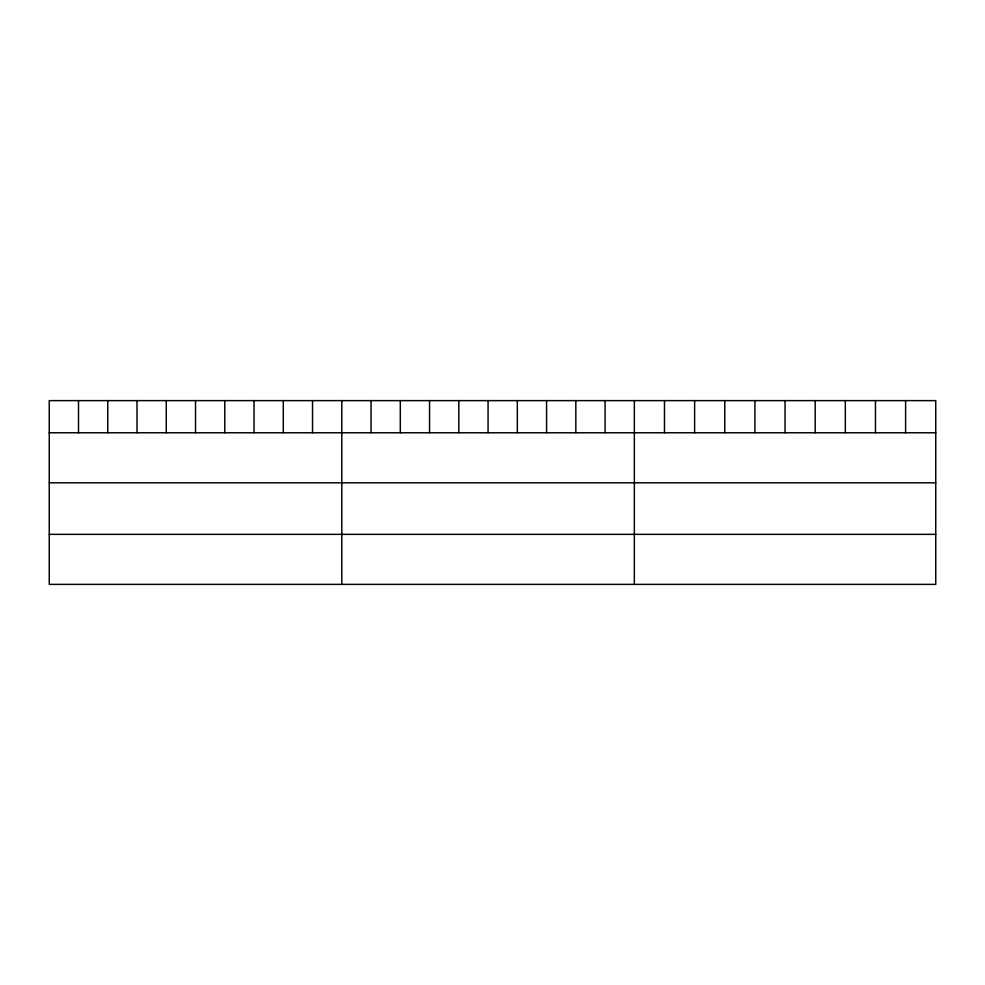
<?xml version="1.0" encoding="UTF-8"?>
<svg xmlns="http://www.w3.org/2000/svg" width="985" height="985" viewBox="0 0 985 985"><rect width="100%" height="100%" fill="white"/><g stroke="black" fill="none" stroke-linecap="round" stroke-linejoin="round"><path stroke-width="1.48" d="M935.75 432.772L935.75 584.376L49.25 584.376L49.25 400.624L935.75 400.624L935.75 432.772L49.25 432.772M49.25 482.81L935.75 482.81M49.25 534.35L935.75 534.35M905.609 400.624L905.609 432.772M875.468 400.624L875.468 432.772M845.327 400.624L845.327 432.772M815.186 400.624L815.186 432.772M785.045 400.624L785.045 432.772M754.904 400.624L754.904 432.772M724.763 400.624L724.763 432.772M694.622 400.624L694.622 432.772M664.481 400.624L664.481 432.772M634.34 400.624L634.34 584.376M605.086 400.624L605.086 432.772M575.831 400.624L575.831 432.772M546.577 400.624L546.577 432.772M517.322 400.624L517.322 432.772M488.067 400.624L488.067 432.772M458.813 400.624L458.813 432.772M429.558 400.624L429.558 432.772M400.304 400.624L400.304 432.772M371.05 400.624L371.05 432.772M341.795 400.624L341.795 584.376M312.541 400.624L312.541 432.772M283.286 400.624L283.286 432.772M254.031 400.624L254.031 432.772M224.777 400.624L224.777 432.772M195.523 400.624L195.523 432.772M166.268 400.624L166.268 432.772M137.013 400.624L137.013 432.772M107.759 400.624L107.759 432.772M78.504 400.624L78.504 432.772"/></g></svg>
